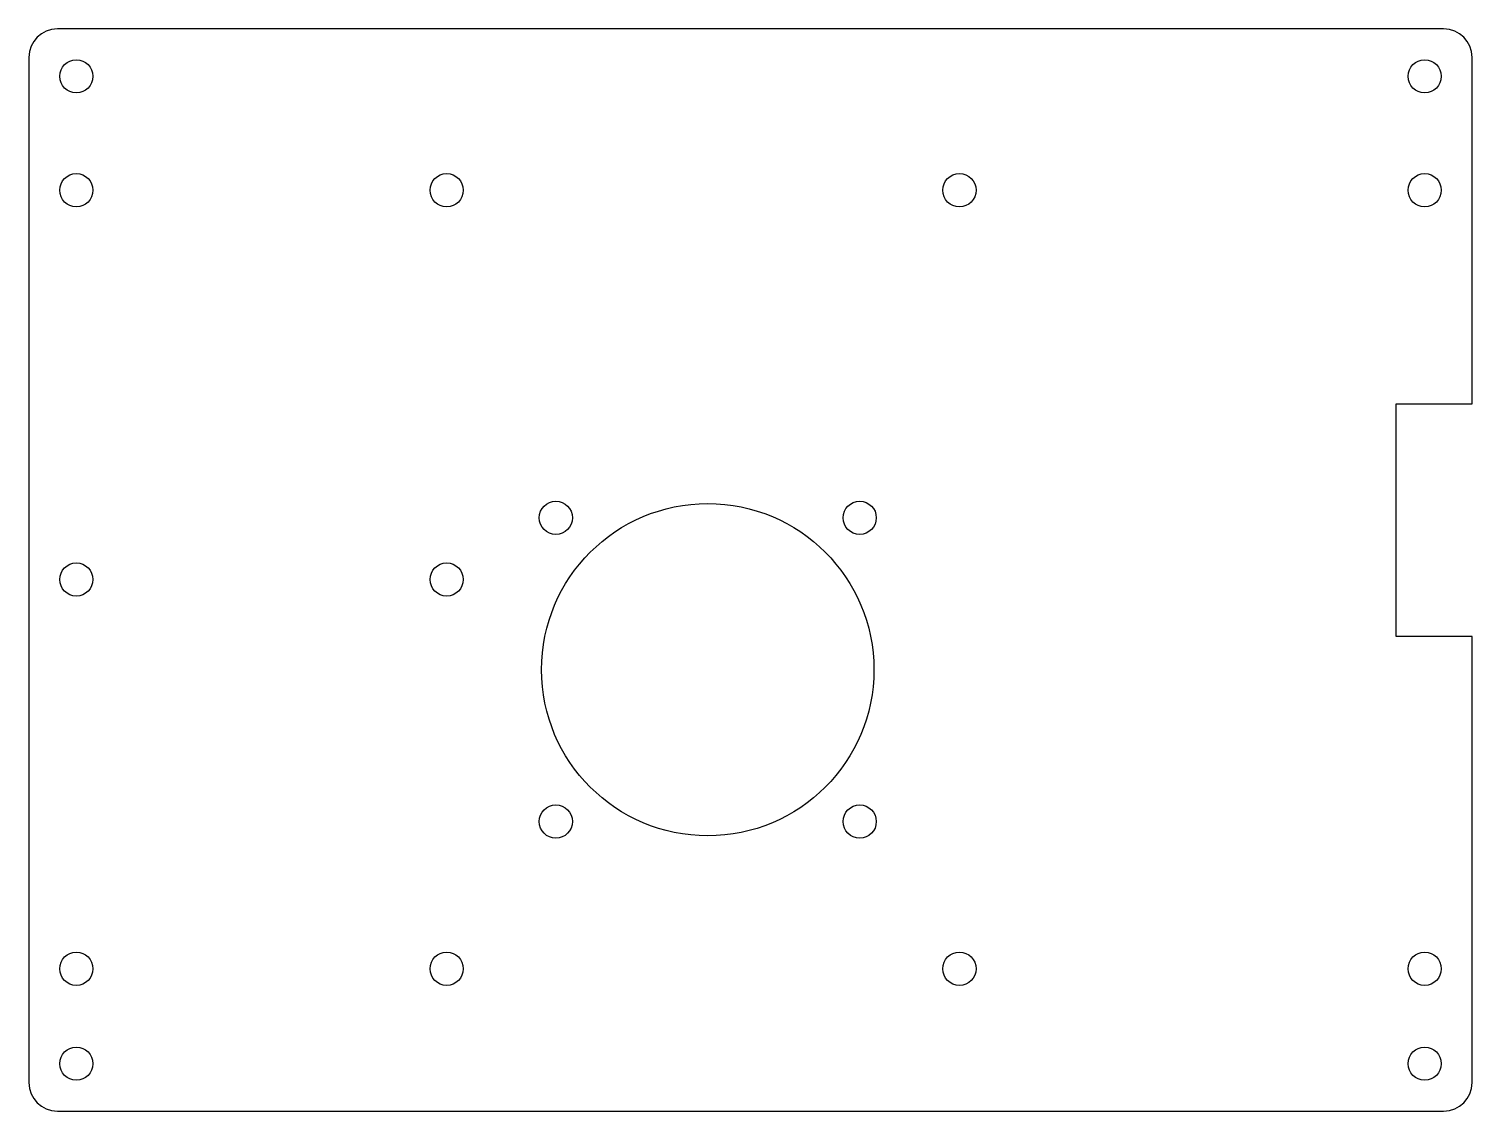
# Model space of a CAD drawing. Header units: millimetres. Extents: x -76 to 76, y -57 to 57.
import ezdxf

# ---------------------------------------------------------------- set-up
doc = ezdxf.new("R2010")
doc.units = ezdxf.units.MM

msp = doc.modelspace()

# ---------------------------------------------------------------- linework, layer by layer
at = {"color": 7, "linetype": 'Continuous', "lineweight": 25}
for p, q in [((73, 57), (-73, 57)), ((-76, 54), (-76, -54)), ((76, 17.5), (76, 54)), ((68, 17.5), (76, 17.5)), ((68, -7), (68, 17.5)), ((76, -7), (68, -7)), ((76, -54), (76, -7)), ((-73, -57), (73, -57))]:
    msp.add_line(p, q, dxfattribs=at)
for centre, radius in [((-71, 52), 1.75), ((71, 52), 1.75), ((-71, 40), 1.75), ((-32, 40), 1.75), ((22, 40), 1.75), ((71, 40), 1.75), ((-20.5, 5.5), 1.75), ((-4.5, -10.5), 17.5), ((11.5, 5.5), 1.75), ((-71, -1), 1.75), ((-32, -1), 1.75), ((-20.5, -26.5), 1.75), ((11.5, -26.5), 1.75), ((-71, -42), 1.75), ((-32, -42), 1.75), ((22, -42), 1.75), ((71, -42), 1.75), ((-71, -52), 1.75), ((71, -52), 1.75)]:
    msp.add_circle(centre, radius, dxfattribs=at)
for centre, start, end in [((-73, 54), 90, 180), ((73, 54), 0, 90), ((-73, -54), 180, 270), ((73, -54), 270, 0)]:
    msp.add_arc(centre, 3, start, end, dxfattribs=at)

doc.saveas('drawing.dxf')
